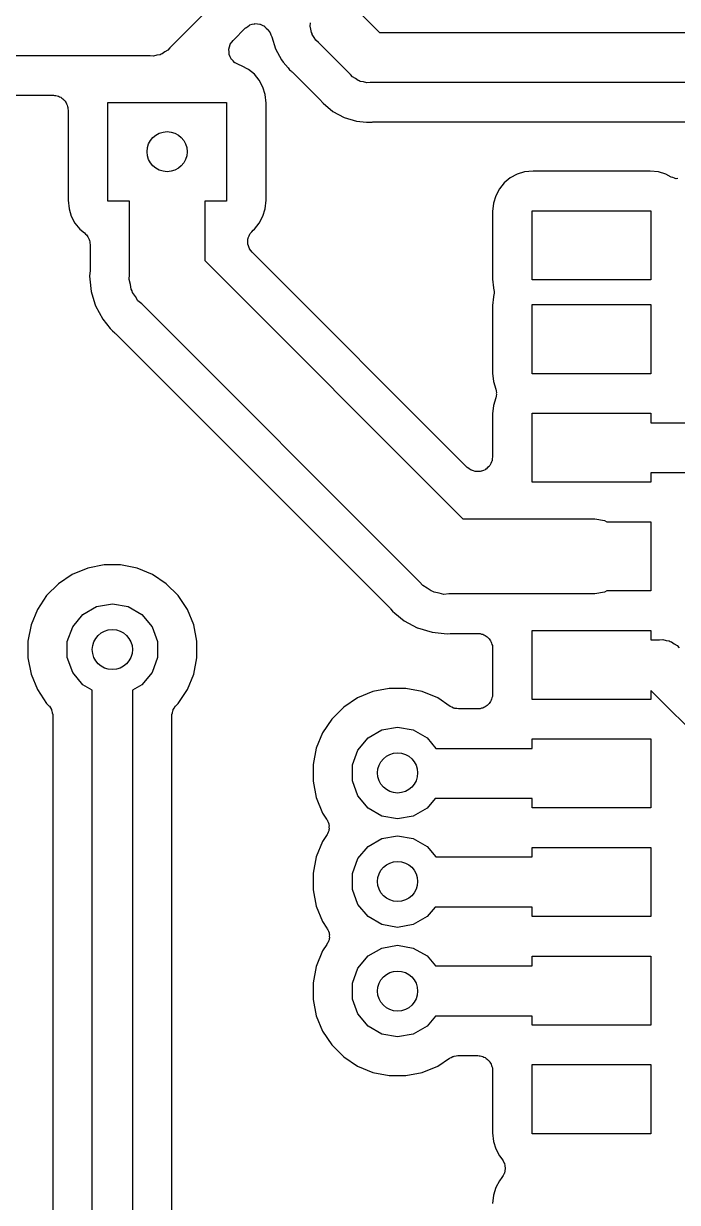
# Model space of a CAD drawing. Extents: x 91 to 190.2, y -113.9 to -59.9.
# Drawn here: x 101.3 to 107.93, y -95.72 to -83.78 of the extents above; entities that cross this region are included whole.
import ezdxf

# ---------------------------------------------------------------- set-up
doc = ezdxf.new("R2010")
doc.units = 0
doc.header["$MEASUREMENT"] = 0
doc.layers.add('BLACK', color=7, linetype='CONTINUOUS')

msp = doc.modelspace()

# ---------------------------------------------------------------- linework, layer by layer
at = {"layer": 'BLACK', "linetype": 'CONTINUOUS'}
for p, q in [((104.047, -82.7574), (102.782, -84.0218)), ((104.731, -83.6916), (104.905, -83.866)), ((103.423, -83.947), (103.548, -83.8214)), ((103.548, -83.8214), (103.55, -83.8205)), ((103.55, -83.8205), (103.551, -83.8191)), ((103.551, -83.8191), (103.571, -83.8055)), ((103.571, -83.8055), (103.591, -83.7915)), ((103.591, -83.7915), (103.593, -83.7911)), ((103.593, -83.7911), (103.594, -83.7902)), ((103.594, -83.7902), (103.618, -83.7844)), ((103.618, -83.7844), (103.641, -83.778)), ((103.641, -83.778), (103.643, -83.7782)), ((103.643, -83.7782), (103.645, -83.7778)), ((103.645, -83.7778), (103.669, -83.7805)), ((103.669, -83.7805), (103.693, -83.7826)), ((103.693, -83.7826), (103.695, -83.7833)), ((103.695, -83.7833), (103.697, -83.7835)), ((103.697, -83.7835), (103.718, -83.7943)), ((103.718, -83.7943), (103.741, -83.8046)), ((103.741, -83.8046), (103.742, -83.8058)), ((103.742, -83.8058), (103.743, -83.8065)), ((103.743, -83.8065), (103.76, -83.8242)), ((103.76, -83.8242), (103.777, -83.8414)), ((103.777, -83.8414), (103.778, -83.8429)), ((103.778, -83.8429), (103.779, -83.8441)), ((103.779, -83.8441), (103.798, -83.8716)), ((104.203, -83.8025), (104.206, -83.7689)), ((104.212, -83.835), (104.203, -83.8025)), ((104.218, -83.8682), (104.212, -83.835)), ((103.395, -83.9852), (103.409, -83.9663)), ((103.409, -83.9663), (103.423, -83.947)), ((103.798, -83.8716), (103.806, -83.8917)), ((103.806, -83.8917), (103.816, -83.9114)), ((103.816, -83.9114), (103.853, -84.0315)), ((104.223, -83.878), (104.218, -83.8682)), ((104.226, -83.889), (104.223, -83.878)), ((104.246, -83.9166), (104.226, -83.889)), ((104.262, -83.9458), (104.246, -83.9166)), ((104.288, -83.9674), (104.262, -83.9458)), ((104.613, -84.2918), (104.288, -83.9674)), ((104.905, -83.866), (116.849, -83.866)), ((102.693, -84.0867), (102.683, -84.0924)), ((102.704, -84.0838), (102.693, -84.0867)), ((102.732, -84.0644), (102.704, -84.0838)), ((102.761, -84.0476), (102.732, -84.0644)), ((102.782, -84.0218), (102.761, -84.0476)), ((103.38, -84.0351), (103.387, -84.0125)), ((103.38, -84.0376), (103.38, -84.0351)), ((103.38, -84.04), (103.38, -84.0376)), ((103.382, -84.0635), (103.38, -84.04)), ((103.383, -84.0871), (103.382, -84.0635)), ((103.384, -84.0894), (103.383, -84.0871)), ((103.384, -84.0919), (103.384, -84.0894)), ((103.387, -84.0125), (103.393, -83.9896)), ((103.393, -83.9896), (103.394, -83.9876)), ((103.394, -83.9876), (103.395, -83.9852)), ((103.853, -84.0315), (103.914, -84.1451)), ((102.584, -84.104), (98.8411, -84.104)), ((102.617, -84.1069), (102.584, -84.104)), ((102.65, -84.0982), (102.617, -84.1069)), ((102.683, -84.0924), (102.65, -84.0982)), ((103.394, -84.1133), (103.384, -84.0919)), ((103.403, -84.135), (103.394, -84.1133)), ((103.405, -84.1368), (103.403, -84.135)), ((103.406, -84.1391), (103.405, -84.1368)), ((103.423, -84.1558), (103.406, -84.1391)), ((103.439, -84.173), (103.423, -84.1558)), ((103.441, -84.1741), (103.439, -84.173)), ((103.443, -84.1759), (103.441, -84.1741)), ((103.464, -84.1859), (103.443, -84.1759)), ((103.485, -84.1966), (103.464, -84.1859)), ((103.509, -84.2037), (103.485, -84.1966)), ((103.578, -84.2408), (103.509, -84.2037)), ((103.914, -84.1451), (103.932, -84.1672)), ((103.932, -84.1672), (103.932, -84.1672)), ((103.932, -84.1672), (103.98, -84.2254)), ((103.639, -84.2908), (103.578, -84.2408)), ((103.689, -84.3517), (103.639, -84.2908)), ((103.98, -84.2254), (103.98, -84.2254)), ((103.98, -84.2254), (103.995, -84.2447)), ((103.995, -84.2447), (104.015, -84.2605)), ((104.015, -84.2605), (104.019, -84.2661)), ((104.019, -84.2661), (104.025, -84.2704)), ((104.025, -84.2704), (104.31, -84.5545)), ((104.634, -84.3176), (104.613, -84.2918)), ((104.663, -84.3344), (104.634, -84.3176)), ((103.726, -84.4212), (103.689, -84.3517)), ((103.749, -84.4966), (103.726, -84.4212)), ((104.691, -84.3538), (104.663, -84.3344)), ((104.702, -84.3567), (104.691, -84.3538)), ((104.712, -84.3624), (104.702, -84.3567)), ((104.745, -84.3682), (104.712, -84.3624)), ((104.778, -84.3769), (104.745, -84.3682)), ((104.811, -84.374), (104.778, -84.3769)), ((116.755, -84.374), (104.811, -84.374)), ((98.8695, -84.504), (101.602, -84.504)), ((101.602, -84.504), (101.615, -84.5063)), ((101.615, -84.5063), (101.628, -84.5063)), ((101.628, -84.5063), (101.641, -84.5108)), ((101.641, -84.5108), (101.654, -84.513)), ((101.654, -84.513), (101.665, -84.5196)), ((101.665, -84.5196), (101.677, -84.5241)), ((101.677, -84.5241), (101.687, -84.5325)), ((101.687, -84.5325), (101.699, -84.5391)), ((101.699, -84.5391), (101.707, -84.5491)), ((101.707, -84.5491), (101.717, -84.5576)), ((101.717, -84.5576), (101.724, -84.5689)), ((103.758, -84.5824), (103.749, -84.4966)), ((104.31, -84.5545), (104.314, -84.5606)), ((104.314, -84.5606), (104.32, -84.5654)), ((104.32, -84.5654), (104.335, -84.5847)), ((101.724, -84.5689), (101.732, -84.579)), ((101.732, -84.579), (101.737, -84.5913)), ((101.737, -84.5913), (101.743, -84.6027)), ((101.743, -84.6027), (101.746, -84.6156)), ((101.746, -84.6156), (101.75, -84.628)), ((101.75, -84.628), (101.75, -84.6411)), ((101.75, -84.6411), (101.752, -84.654)), ((101.752, -84.654), (101.752, -85.5676)), ((102.155, -85.575), (102.155, -84.575)), ((102.155, -84.575), (103.355, -84.575)), ((103.355, -84.575), (103.355, -85.575)), ((103.758, -85.5676), (103.758, -84.5824)), ((104.335, -84.5847), (104.435, -84.6664)), ((104.435, -84.6664), (104.549, -84.7271)), ((104.549, -84.7271), (104.672, -84.7645)), ((104.672, -84.7645), (104.775, -84.7747)), ((104.775, -84.7747), (104.775, -84.7747)), ((104.775, -84.7747), (104.8, -84.7772)), ((104.8, -84.7772), (104.825, -84.7747)), ((104.825, -84.7747), (104.832, -84.7753)), ((104.832, -84.7753), (104.839, -84.774)), ((104.839, -84.774), (108.209, -84.774)), ((106.377, -85.2808), (106.301, -85.3037)), ((106.462, -85.2723), (106.377, -85.2808)), ((107.648, -85.2723), (106.462, -85.2723)), ((107.733, -85.2808), (107.648, -85.2723)), ((107.809, -85.3037), (107.733, -85.2808)), ((106.171, -85.3908), (106.121, -85.4517)), ((106.232, -85.3408), (106.171, -85.3908)), ((106.301, -85.3037), (106.232, -85.3408)), ((107.862, -85.3323), (107.809, -85.3037)), ((107.879, -85.3376), (107.862, -85.3323)), ((107.894, -85.3449), (107.879, -85.3376)), ((107.903, -85.3456), (107.894, -85.3449)), ((107.912, -85.3485), (107.903, -85.3456)), ((107.929, -85.3479), (107.912, -85.3485)), ((106.084, -85.5212), (106.061, -85.5966)), ((106.121, -85.4517), (106.084, -85.5212)), ((101.752, -85.5676), (101.761, -85.6534)), ((102.374, -85.575), (102.155, -85.575)), ((102.374, -86.3204), (102.374, -85.575)), ((103.355, -85.575), (103.136, -85.575)), ((103.136, -85.575), (103.136, -86.1792)), ((103.749, -85.6534), (103.758, -85.5676)), ((106.061, -85.5966), (106.052, -85.6824)), ((101.761, -85.6534), (101.784, -85.7288)), ((101.784, -85.7288), (101.821, -85.7983)), ((103.689, -85.7983), (103.726, -85.7288)), ((103.726, -85.7288), (103.749, -85.6534)), ((106.052, -85.6824), (106.052, -86.3676)), ((106.455, -86.375), (106.455, -85.675)), ((106.455, -85.675), (107.655, -85.675)), ((107.655, -85.675), (107.655, -86.375)), ((101.821, -85.7983), (101.871, -85.8592)), ((101.871, -85.8592), (101.919, -85.8989)), ((103.612, -85.8858), (103.626, -85.8703)), ((103.626, -85.8703), (103.639, -85.8592)), ((103.639, -85.8592), (103.689, -85.7983)), ((101.919, -85.8989), (101.928, -85.9095)), ((101.928, -85.9095), (101.939, -85.9184)), ((101.939, -85.9184), (101.945, -85.9291)), ((101.945, -85.9291), (101.953, -85.9384)), ((101.953, -85.9384), (101.958, -85.9515)), ((101.958, -85.9515), (101.965, -85.9636)), ((101.965, -85.9636), (101.967, -85.9757)), ((101.967, -85.9757), (101.971, -85.9872)), ((101.971, -85.9872), (101.972, -86.0011)), ((101.972, -86.0011), (101.974, -86.0149)), ((103.571, -85.9993), (103.573, -85.979)), ((103.573, -86.0049), (103.571, -85.9993)), ((103.573, -85.9586), (103.575, -85.9532)), ((103.573, -85.979), (103.573, -85.9586)), ((103.575, -85.9532), (103.576, -85.9474)), ((103.576, -85.9474), (103.585, -85.9289)), ((103.585, -85.9289), (103.592, -85.9098)), ((103.592, -85.9098), (103.596, -85.9054)), ((103.596, -85.9054), (103.598, -85.9002)), ((103.598, -85.9002), (103.612, -85.8858)), ((101.974, -86.0149), (101.974, -86.2913)), ((103.573, -86.0107), (103.573, -86.0049)), ((103.58, -86.0299), (103.573, -86.0107)), ((103.585, -86.0496), (103.58, -86.0299)), ((103.588, -86.0544), (103.585, -86.0496)), ((103.59, -86.0598), (103.588, -86.0544)), ((103.603, -86.0756), (103.59, -86.0598)), ((103.615, -86.0923), (103.603, -86.0756)), ((105.796, -88.2738), (103.615, -86.0923)), ((103.136, -86.1792), (105.751, -88.794)), ((101.973, -86.306), (101.97, -86.337)), ((101.97, -86.337), (101.973, -86.368)), ((101.974, -86.2913), (101.973, -86.2986)), ((101.973, -86.2986), (101.973, -86.306)), ((102.37, -86.3707), (102.374, -86.3204)), ((101.973, -86.368), (101.973, -86.368)), ((101.973, -86.368), (101.973, -86.368)), ((101.973, -86.368), (101.985, -86.4901)), ((102.383, -86.4195), (102.37, -86.3707)), ((102.391, -86.4693), (102.383, -86.4195)), ((102.4, -86.4841), (102.391, -86.4693)), ((106.052, -86.3676), (106.061, -86.4534)), ((106.061, -86.4534), (106.062, -86.4565)), ((106.062, -86.4565), (106.064, -86.4743)), ((106.064, -86.4743), (106.068, -86.4918)), ((107.655, -86.375), (106.455, -86.375)), ((101.985, -86.4901), (102.023, -86.6157)), ((102.404, -86.5005), (102.4, -86.4841)), ((102.433, -86.5419), (102.404, -86.5005)), ((102.459, -86.5857), (102.433, -86.5419)), ((102.497, -86.6182), (102.459, -86.5857)), ((106.061, -86.5466), (106.052, -86.6324)), ((106.062, -86.5435), (106.061, -86.5466)), ((106.064, -86.5257), (106.062, -86.5435)), ((106.068, -86.5082), (106.064, -86.5257)), ((106.068, -86.4918), (106.067, -86.5)), ((106.067, -86.5), (106.068, -86.5082)), ((102.023, -86.6157), (102.023, -86.6157)), ((102.023, -86.6157), (102.03, -86.6373)), ((102.03, -86.6373), (102.102, -86.773)), ((105.312, -89.4326), (102.497, -86.6182)), ((106.052, -86.6324), (106.052, -87.3176)), ((106.455, -87.325), (106.455, -86.625)), ((106.455, -86.625), (107.655, -86.625)), ((107.655, -86.625), (107.655, -87.325)), ((102.102, -86.773), (102.178, -86.865)), ((102.178, -86.865), (102.178, -86.865)), ((102.178, -86.865), (102.2, -86.8919)), ((102.2, -86.8919), (102.224, -86.9117)), ((102.224, -86.9117), (102.229, -86.9173)), ((102.229, -86.9173), (102.235, -86.9216)), ((102.235, -86.9216), (105.008, -89.6949)), ((106.052, -87.3176), (106.061, -87.4034)), ((106.061, -87.4034), (106.084, -87.4815)), ((107.655, -87.325), (106.455, -87.325)), ((106.084, -87.4815), (106.087, -87.4993)), ((106.087, -87.5507), (106.084, -87.5685)), ((106.087, -87.4993), (106.091, -87.5168)), ((106.091, -87.5332), (106.087, -87.5507)), ((106.091, -87.5168), (106.09, -87.525)), ((106.09, -87.525), (106.091, -87.5332)), ((106.061, -87.6466), (106.052, -87.7324)), ((106.084, -87.5685), (106.061, -87.6466)), ((106.052, -87.7324), (106.052, -88.1677)), ((106.455, -88.425), (106.455, -87.725)), ((106.455, -87.725), (107.655, -87.725)), ((107.655, -87.725), (107.655, -87.821)), ((107.655, -87.821), (108.058, -87.821)), ((106.017, -88.2641), (106.002, -88.2767)), ((106.021, -88.2584), (106.017, -88.2641)), ((106.025, -88.2537), (106.021, -88.2584)), ((106.033, -88.236), (106.025, -88.2537)), ((106.043, -88.219), (106.033, -88.236)), ((106.044, -88.2125), (106.043, -88.219)), ((106.047, -88.2065), (106.044, -88.2125)), ((106.049, -88.187), (106.047, -88.2065)), ((106.052, -88.1677), (106.049, -88.187)), ((105.812, -88.285), (105.796, -88.2738)), ((105.827, -88.2976), (105.812, -88.285)), ((105.834, -88.2999), (105.827, -88.2976)), ((105.839, -88.3037), (105.834, -88.2999)), ((105.858, -88.3087), (105.839, -88.3037)), ((105.876, -88.3154), (105.858, -88.3087)), ((105.883, -88.3154), (105.876, -88.3154)), ((105.889, -88.3171), (105.883, -88.3154)), ((105.909, -88.3154), (105.889, -88.3171)), ((105.928, -88.3154), (105.909, -88.3154)), ((105.935, -88.3132), (105.928, -88.3154)), ((105.941, -88.3126), (105.935, -88.3132)), ((105.959, -88.3043), (105.941, -88.3126)), ((105.977, -88.2976), (105.959, -88.3043)), ((105.982, -88.2934), (105.977, -88.2976)), ((105.988, -88.2906), (105.982, -88.2934)), ((106.002, -88.2767), (105.988, -88.2906)), ((108.152, -88.329), (107.655, -88.329)), ((107.655, -88.329), (107.655, -88.425)), ((107.655, -88.425), (106.455, -88.425)), ((105.751, -88.794), (107.088, -88.794)), ((107.088, -88.794), (107.187, -88.8115)), ((107.187, -88.8115), (107.211, -88.825)), ((107.211, -88.825), (107.655, -88.825)), ((107.655, -88.825), (107.655, -89.525)), ((101.95, -89.2957), (101.794, -89.3604)), ((102.116, -89.2628), (101.95, -89.2957)), ((102.284, -89.2628), (102.116, -89.2628)), ((102.45, -89.2957), (102.284, -89.2628)), ((102.606, -89.3604), (102.45, -89.2957)), ((101.654, -89.4542), (101.534, -89.5736)), ((101.794, -89.3604), (101.654, -89.4542)), ((102.746, -89.4542), (102.606, -89.3604)), ((102.866, -89.5736), (102.746, -89.4542)), ((105.344, -89.4714), (105.312, -89.4326)), ((101.534, -89.5736), (101.44, -89.714)), ((102.96, -89.714), (102.866, -89.5736)), ((105.388, -89.4966), (105.344, -89.4714)), ((105.429, -89.5256), (105.388, -89.4966)), ((105.446, -89.53), (105.429, -89.5256)), ((105.461, -89.5385), (105.446, -89.53)), ((105.51, -89.5473), (105.461, -89.5385)), ((105.559, -89.5604), (105.51, -89.5473)), ((105.61, -89.556), (105.559, -89.5604)), ((107.088, -89.556), (105.61, -89.556)), ((107.187, -89.5385), (107.088, -89.556)), ((107.211, -89.525), (107.187, -89.5385)), ((107.655, -89.525), (107.211, -89.525)), ((101.902, -89.7644), (102.041, -89.6837)), ((102.041, -89.6837), (102.2, -89.6557)), ((102.2, -89.6557), (102.359, -89.6837)), ((102.359, -89.6837), (102.498, -89.7644)), ((105.008, -89.6949), (105.013, -89.701)), ((105.013, -89.701), (105.018, -89.7058)), ((101.44, -89.714), (101.376, -89.87)), ((101.798, -89.8879), (101.902, -89.7644)), ((102.498, -89.7644), (102.602, -89.8879)), ((103.024, -89.87), (102.96, -89.714)), ((105.018, -89.7058), (105.038, -89.7299)), ((105.038, -89.7299), (105.062, -89.7497)), ((105.062, -89.7497), (105.062, -89.7497)), ((105.062, -89.7497), (105.062, -89.7497)), ((105.062, -89.7497), (105.157, -89.8275)), ((101.376, -89.87), (101.343, -90.0356)), ((101.743, -90.0394), (101.798, -89.8879)), ((102.602, -89.8879), (102.657, -90.0394)), ((103.057, -90.0356), (103.024, -89.87)), ((105.157, -89.8275), (105.289, -89.8981)), ((105.289, -89.8981), (105.289, -89.8981)), ((105.289, -89.8981), (105.293, -89.9)), ((105.293, -89.9), (105.44, -89.9447)), ((106.455, -90.625), (106.455, -89.925)), ((106.455, -89.925), (107.655, -89.925)), ((107.655, -89.925), (107.655, -90.021)), ((101.343, -90.0356), (101.343, -90.2044)), ((101.743, -90.2006), (101.743, -90.0394)), ((102.657, -90.0394), (102.657, -90.2006)), ((103.057, -90.2044), (103.057, -90.0356)), ((105.44, -89.9447), (105.562, -89.9567)), ((105.562, -89.9567), (105.562, -89.9567)), ((105.562, -89.9567), (105.562, -89.9567)), ((105.562, -89.9567), (105.593, -89.9598)), ((105.593, -89.9598), (105.624, -89.9567)), ((105.624, -89.9567), (105.631, -89.9573)), ((105.631, -89.9573), (105.639, -89.956)), ((105.639, -89.956), (105.902, -89.956)), ((105.902, -89.956), (105.915, -89.9583)), ((105.915, -89.9583), (105.928, -89.9583)), ((105.928, -89.9583), (105.941, -89.9628)), ((105.941, -89.9628), (105.954, -89.965)), ((105.954, -89.965), (105.965, -89.9716)), ((105.965, -89.9716), (105.977, -89.9761)), ((105.977, -89.9761), (105.987, -89.9845)), ((105.987, -89.9845), (105.999, -89.9911)), ((105.999, -89.9911), (106.007, -90.0011)), ((106.007, -90.0011), (106.017, -90.0096)), ((106.017, -90.0096), (106.024, -90.0209)), ((106.024, -90.0209), (106.032, -90.031)), ((106.032, -90.031), (106.037, -90.0433)), ((106.037, -90.0433), (106.043, -90.0547)), ((106.043, -90.0547), (106.046, -90.0676)), ((107.655, -90.021), (107.744, -90.021)), ((107.744, -90.021), (107.777, -90.0181)), ((107.777, -90.0181), (107.81, -90.0268)), ((107.81, -90.0268), (107.843, -90.0326)), ((107.843, -90.0326), (107.853, -90.0383)), ((107.853, -90.0383), (107.864, -90.0412)), ((107.864, -90.0412), (107.892, -90.0606)), ((107.892, -90.0606), (107.921, -90.0774)), ((106.046, -90.0676), (106.05, -90.08)), ((106.05, -90.08), (106.05, -90.0931)), ((106.05, -90.0931), (106.052, -90.106)), ((106.052, -90.106), (106.052, -90.571)), ((107.921, -90.0774), (107.942, -90.1032)), ((101.343, -90.2044), (101.376, -90.37)), ((101.798, -90.3521), (101.743, -90.2006)), ((102.657, -90.2006), (102.602, -90.3521)), ((103.024, -90.37), (103.057, -90.2044)), ((101.376, -90.37), (101.44, -90.526)), ((101.902, -90.4756), (101.798, -90.3521)), ((102.602, -90.3521), (102.498, -90.4756)), ((102.96, -90.526), (103.024, -90.37)), ((101.44, -90.526), (101.534, -90.6664)), ((101.997, -90.5306), (101.902, -90.4756)), ((101.997, -90.9522), (101.997, -90.5306)), ((102.498, -90.4756), (102.403, -90.5306)), ((102.403, -90.5306), (102.403, -99.8968)), ((102.866, -90.6664), (102.96, -90.526)), ((105.006, -90.5128), (104.84, -90.5457)), ((105.174, -90.5128), (105.006, -90.5128)), ((105.34, -90.5457), (105.174, -90.5128)), ((108.543, -91.4218), (107.655, -90.5342)), ((107.655, -90.5342), (107.655, -90.625)), ((104.684, -90.6104), (104.544, -90.7042)), ((104.84, -90.5457), (104.684, -90.6104)), ((105.496, -90.6104), (105.34, -90.5457)), ((105.624, -90.6957), (105.496, -90.6104)), ((106.024, -90.6561), (106.017, -90.6674)), ((106.032, -90.646), (106.024, -90.6561)), ((106.037, -90.6337), (106.032, -90.646)), ((106.043, -90.6223), (106.037, -90.6337)), ((106.046, -90.6094), (106.043, -90.6223)), ((106.05, -90.597), (106.046, -90.6094)), ((106.052, -90.571), (106.05, -90.5839)), ((106.05, -90.5839), (106.05, -90.597)), ((107.655, -90.625), (106.455, -90.625)), ((101.534, -90.6664), (101.553, -90.6851)), ((101.553, -90.6851), (101.557, -90.6905)), ((101.557, -90.6905), (101.562, -90.6948)), ((101.562, -90.6948), (101.572, -90.7117)), ((101.572, -90.7117), (101.583, -90.7278)), ((101.583, -90.7278), (101.584, -90.7342)), ((101.584, -90.7342), (101.588, -90.7399)), ((101.588, -90.7399), (101.591, -90.7592)), ((101.591, -90.7592), (101.596, -90.7781)), ((101.596, -90.7781), (101.596, -90.7847)), ((102.804, -90.7781), (102.809, -90.7592)), ((102.804, -90.7847), (102.804, -90.7781)), ((102.809, -90.7592), (102.812, -90.7399)), ((102.812, -90.7399), (102.816, -90.7342)), ((102.816, -90.7342), (102.817, -90.7278)), ((102.817, -90.7278), (102.828, -90.7117)), ((102.828, -90.7117), (102.838, -90.6948)), ((102.838, -90.6948), (102.843, -90.6905)), ((102.843, -90.6905), (102.847, -90.6851)), ((102.847, -90.6851), (102.866, -90.6664)), ((104.544, -90.7042), (104.424, -90.8236)), ((105.64, -90.703), (105.624, -90.6957)), ((105.656, -90.712), (105.64, -90.703)), ((105.664, -90.7134), (105.656, -90.712)), ((105.671, -90.7167), (105.664, -90.7134)), ((105.689, -90.7179), (105.671, -90.7167)), ((105.707, -90.721), (105.689, -90.7179)), ((105.902, -90.721), (105.707, -90.721)), ((105.915, -90.7187), (105.902, -90.721)), ((105.928, -90.7187), (105.915, -90.7187)), ((105.941, -90.7142), (105.928, -90.7187)), ((105.954, -90.712), (105.941, -90.7142)), ((105.965, -90.7054), (105.954, -90.712)), ((105.977, -90.7009), (105.965, -90.7054)), ((105.987, -90.6925), (105.977, -90.7009)), ((105.999, -90.6859), (105.987, -90.6925)), ((106.007, -90.6759), (105.999, -90.6859)), ((106.017, -90.6674), (106.007, -90.6759)), ((101.596, -90.7847), (101.597, -90.7912)), ((101.597, -90.7912), (101.597, -90.933)), ((102.803, -90.7912), (102.804, -90.7847)), ((102.803, -99.3468), (102.803, -90.7912)), ((104.424, -90.8236), (104.33, -90.964)), ((101.597, -90.933), (101.597, -100.053)), ((101.997, -100.072), (101.997, -90.9522)), ((101.997, -90.9522), (101.997, -90.9522)), ((104.33, -90.964), (104.266, -91.12)), ((104.688, -91.1379), (104.792, -91.0144)), ((104.792, -91.0144), (104.931, -90.9337)), ((104.931, -90.9337), (105.09, -90.9057)), ((105.09, -90.9057), (105.249, -90.9337)), ((105.249, -90.9337), (105.388, -91.0144)), ((105.388, -91.0144), (105.478, -91.121)), ((104.266, -91.12), (104.233, -91.2856)), ((105.478, -91.121), (106.455, -91.121)), ((106.455, -91.121), (106.455, -91.025)), ((106.455, -91.025), (107.655, -91.025)), ((107.655, -91.025), (107.655, -91.725)), ((104.633, -91.2894), (104.688, -91.1379)), ((104.233, -91.2856), (104.233, -91.4544)), ((104.633, -91.4506), (104.633, -91.2894)), ((104.233, -91.4544), (104.266, -91.62)), ((104.688, -91.6021), (104.633, -91.4506)), ((104.792, -91.7256), (104.688, -91.6021)), ((104.266, -91.62), (104.33, -91.776)), ((104.931, -91.8063), (104.792, -91.7256)), ((105.388, -91.7256), (105.249, -91.8063)), ((105.47, -91.629), (105.388, -91.7256)), ((106.455, -91.629), (105.47, -91.629)), ((106.455, -91.725), (106.455, -91.629)), ((107.655, -91.725), (106.455, -91.725)), ((104.33, -91.776), (104.371, -91.8367)), ((104.371, -91.8367), (104.375, -91.8457)), ((104.375, -91.8457), (104.381, -91.8537)), ((104.381, -91.8537), (104.385, -91.8694)), ((105.09, -91.8343), (104.931, -91.8063)), ((105.249, -91.8063), (105.09, -91.8343)), ((104.385, -91.9706), (104.381, -91.9863)), ((104.385, -91.8694), (104.392, -91.8843)), ((104.392, -91.9557), (104.385, -91.9706)), ((104.392, -91.8843), (104.392, -91.8942)), ((104.392, -91.8942), (104.395, -91.9037)), ((104.395, -91.9363), (104.392, -91.9458)), ((104.392, -91.9458), (104.392, -91.9557)), ((104.395, -91.9037), (104.394, -91.92)), ((104.394, -91.92), (104.395, -91.9363)), ((104.33, -92.064), (104.266, -92.22)), ((104.371, -92.0033), (104.33, -92.064)), ((104.375, -91.9943), (104.371, -92.0033)), ((104.381, -91.9863), (104.375, -91.9943)), ((104.792, -92.1144), (104.931, -92.0337)), ((104.931, -92.0337), (105.09, -92.0057)), ((105.09, -92.0057), (105.249, -92.0337)), ((105.249, -92.0337), (105.388, -92.1144)), ((104.688, -92.2379), (104.792, -92.1144)), ((105.388, -92.1144), (105.478, -92.221)), ((106.455, -92.221), (106.455, -92.125)), ((106.455, -92.125), (107.655, -92.125)), ((107.655, -92.125), (107.655, -92.825)), ((104.266, -92.22), (104.233, -92.3856)), ((104.633, -92.3894), (104.688, -92.2379)), ((105.478, -92.221), (106.455, -92.221)), ((104.233, -92.3856), (104.233, -92.5544)), ((104.633, -92.5506), (104.633, -92.3894)), ((104.233, -92.5544), (104.266, -92.72)), ((104.688, -92.7021), (104.633, -92.5506)), ((104.266, -92.72), (104.33, -92.876)), ((104.792, -92.8256), (104.688, -92.7021)), ((105.47, -92.729), (105.388, -92.8256)), ((106.455, -92.729), (105.47, -92.729)), ((106.455, -92.825), (106.455, -92.729)), ((104.33, -92.876), (104.374, -92.9417)), ((104.931, -92.9063), (104.792, -92.8256)), ((105.09, -92.9343), (104.931, -92.9063)), ((105.249, -92.9063), (105.09, -92.9343)), ((105.388, -92.8256), (105.249, -92.9063)), ((107.655, -92.825), (106.455, -92.825)), ((104.374, -92.9417), (104.378, -92.9507)), ((104.378, -92.9507), (104.384, -92.9587)), ((104.384, -92.9587), (104.389, -92.9744)), ((104.389, -92.9744), (104.395, -92.9893)), ((104.395, -92.9893), (104.396, -92.9992)), ((104.396, -92.9992), (104.399, -93.0087)), ((104.399, -93.0413), (104.396, -93.0508)), ((104.399, -93.0087), (104.398, -93.025)), ((104.398, -93.025), (104.399, -93.0413)), ((104.374, -93.1083), (104.33, -93.174)), ((104.378, -93.0993), (104.374, -93.1083)), ((104.384, -93.0913), (104.378, -93.0993)), ((104.389, -93.0756), (104.384, -93.0913)), ((104.395, -93.0607), (104.389, -93.0756)), ((104.396, -93.0508), (104.395, -93.0607)), ((104.792, -93.2244), (104.931, -93.1437)), ((104.931, -93.1437), (105.09, -93.1157)), ((105.09, -93.1157), (105.249, -93.1437)), ((105.249, -93.1437), (105.388, -93.2244)), ((104.33, -93.174), (104.266, -93.33)), ((104.688, -93.3479), (104.792, -93.2244)), ((105.388, -93.2244), (105.474, -93.326)), ((106.455, -93.326), (106.455, -93.225)), ((106.455, -93.225), (107.655, -93.225)), ((107.655, -93.225), (107.655, -93.925)), ((104.266, -93.33), (104.233, -93.4956)), ((104.633, -93.4994), (104.688, -93.3479)), ((105.474, -93.326), (106.455, -93.326)), ((104.233, -93.4956), (104.233, -93.6644)), ((104.633, -93.6606), (104.633, -93.4994)), ((104.233, -93.6644), (104.266, -93.83)), ((104.688, -93.8121), (104.633, -93.6606)), ((104.266, -93.83), (104.33, -93.986)), ((104.792, -93.9356), (104.688, -93.8121)), ((105.474, -93.834), (105.388, -93.9356)), ((106.455, -93.834), (105.474, -93.834)), ((106.455, -93.925), (106.455, -93.834)), ((104.33, -93.986), (104.424, -94.1264)), ((104.931, -94.0163), (104.792, -93.9356)), ((105.388, -93.9356), (105.249, -94.0163)), ((107.655, -93.925), (106.455, -93.925)), ((105.09, -94.0443), (104.931, -94.0163)), ((105.249, -94.0163), (105.09, -94.0443)), ((104.424, -94.1264), (104.544, -94.2458)), ((105.648, -94.243), (105.656, -94.2416)), ((105.656, -94.2416), (105.664, -94.2383)), ((105.664, -94.2383), (105.682, -94.2371)), ((105.682, -94.2371), (105.7, -94.234)), ((105.7, -94.234), (105.902, -94.234)), ((105.902, -94.234), (105.915, -94.2363)), ((105.915, -94.2363), (105.928, -94.2363)), ((105.928, -94.2363), (105.941, -94.2408)), ((105.941, -94.2408), (105.954, -94.243)), ((104.544, -94.2458), (104.684, -94.3396)), ((104.684, -94.3396), (104.84, -94.4043)), ((105.34, -94.4043), (105.496, -94.3396)), ((105.496, -94.3396), (105.616, -94.2593)), ((105.616, -94.2593), (105.633, -94.252)), ((105.633, -94.252), (105.648, -94.243)), ((105.954, -94.243), (105.965, -94.2496)), ((105.965, -94.2496), (105.977, -94.2541)), ((105.977, -94.2541), (105.987, -94.2625)), ((105.987, -94.2625), (105.999, -94.2691)), ((105.999, -94.2691), (106.007, -94.2791)), ((106.007, -94.2791), (106.017, -94.2876)), ((106.017, -94.2876), (106.024, -94.2989)), ((106.024, -94.2989), (106.032, -94.309)), ((106.032, -94.309), (106.037, -94.3213)), ((106.037, -94.3213), (106.043, -94.3327)), ((106.043, -94.3327), (106.046, -94.3456)), ((106.046, -94.3456), (106.05, -94.358)), ((106.05, -94.358), (106.05, -94.3711)), ((106.455, -95.025), (106.455, -94.325)), ((106.455, -94.325), (107.655, -94.325)), ((107.655, -94.325), (107.655, -95.025)), ((104.84, -94.4043), (105.006, -94.4372)), ((105.006, -94.4372), (105.174, -94.4372)), ((105.174, -94.4372), (105.34, -94.4043)), ((106.05, -94.3711), (106.052, -94.384)), ((106.052, -94.384), (106.052, -95.0176)), ((106.052, -95.0176), (106.061, -95.1034)), ((107.655, -95.025), (106.455, -95.025)), ((106.061, -95.1034), (106.084, -95.1788)), ((106.084, -95.1788), (106.121, -95.2483)), ((106.121, -95.2483), (106.147, -95.2798)), ((106.147, -95.2798), (106.159, -95.3011)), ((106.159, -95.3011), (106.171, -95.3222)), ((106.171, -95.4278), (106.159, -95.4489)), ((106.171, -95.3222), (106.171, -95.3238)), ((106.171, -95.3238), (106.172, -95.3252)), ((106.172, -95.4248), (106.171, -95.4262)), ((106.171, -95.4262), (106.171, -95.4278)), ((106.172, -95.3252), (106.176, -95.3493)), ((106.176, -95.4007), (106.172, -95.4248)), ((106.176, -95.3493), (106.181, -95.3734)), ((106.181, -95.3766), (106.176, -95.4007)), ((106.181, -95.3734), (106.18, -95.375)), ((106.18, -95.375), (106.181, -95.3766)), ((106.121, -95.5017), (106.084, -95.5712)), ((106.147, -95.4702), (106.121, -95.5017)), ((106.159, -95.4489), (106.147, -95.4702)), ((106.061, -95.6466), (106.052, -95.7324)), ((106.084, -95.5712), (106.061, -95.6466))]:
    msp.add_line(p, q, dxfattribs=at)
at = {"layer": 'BLACK'}
for centre in [(102.755, -85.075), (102.2, -90.12), (105.09, -91.37), (105.09, -92.47), (105.09, -93.58)]:
    msp.add_circle(centre, 0.2032, dxfattribs=at)

doc.saveas('drawing.dxf')
